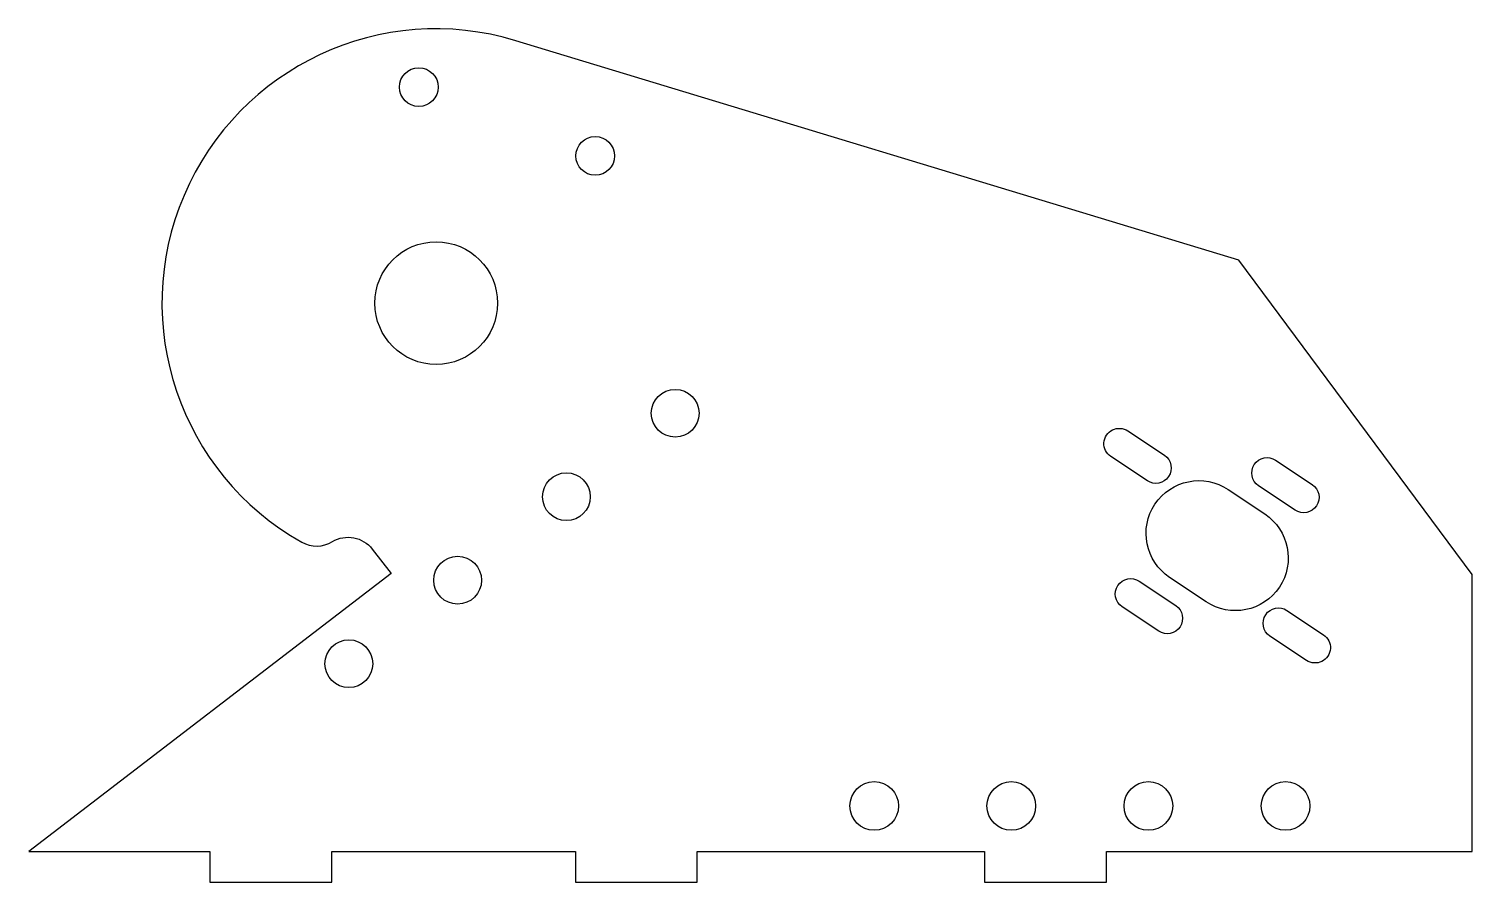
# Model space of a CAD drawing. Header units: inches. Extents: x -4.67 to 1.25, y -1.62 to 1.88.
import ezdxf

# ---------------------------------------------------------------- set-up
doc = ezdxf.new("R2010")
doc.units = ezdxf.units.IN
doc.layers.get('0').update_dxf_attribs({"linetype": 'CONTINUOUS'})

msp = doc.modelspace()

# ---------------------------------------------------------------- linework, layer by layer
for points in [[(1.25, -0.3633), (0.293, 0.9269), (-2.6735, 1.8266, 0.896438), (-3.5518, -0.2304, 0.270393), (-3.4259, -0.2284, -0.382103), (-3.262, -0.2593), (-3.185, -0.3597), (-4.6711, -1.5), (-3.9288, -1.5), (-3.9288, -1.625), (-3.4288, -1.625), (-3.4288, -1.5), (-2.4288, -1.5), (-2.4288, -1.625), (-1.9288, -1.625), (-1.9288, -1.5), (-0.75, -1.5), (-0.75, -1.625), (-0.25, -1.625), (-0.25, -1.5), (1.25, -1.5)], [(-0.0825, 0.021), (-0.2325, 0.121, -1), (-0.1626, 0.2258), (-0.0126, 0.1258, -1)], [(0.5239, -0.0991), (0.3739, 0.0009, -1), (0.4438, 0.1058), (0.5938, 0.0058, -1)], [(0.2491, -0.0146), (0.3991, -0.1146, -1), (0.1589, -0.475), (0.0089, -0.375, -1)], [(-0.0358, -0.5953), (-0.1858, -0.4953, -1), (-0.1159, -0.3905), (0.0341, -0.4905, -1)], [(0.5705, -0.7154), (0.4205, -0.6154, -1), (0.4904, -0.5106), (0.6404, -0.6106, -1)]]:
    msp.add_lwpolyline(points, format="xyb", close=True)
for centre, radius in [((-3.0713, 1.6361), 0.0795), ((-2.3477, 1.3539), 0.0795), ((-3, 0.75), 0.2515), ((-2.0195, 0.2983), 0.098), ((-2.4657, -0.0441), 0.098), ((-2.912, -0.3866), 0.098), ((-3.3583, -0.729), 0.098), ((-1.2031, -1.3125), 0.0998), ((-0.6406, -1.3125), 0.0998), ((-0.0781, -1.3125), 0.0998), ((0.4844, -1.3125), 0.0998)]:
    msp.add_circle(centre, radius)

doc.saveas('drawing.dxf')
